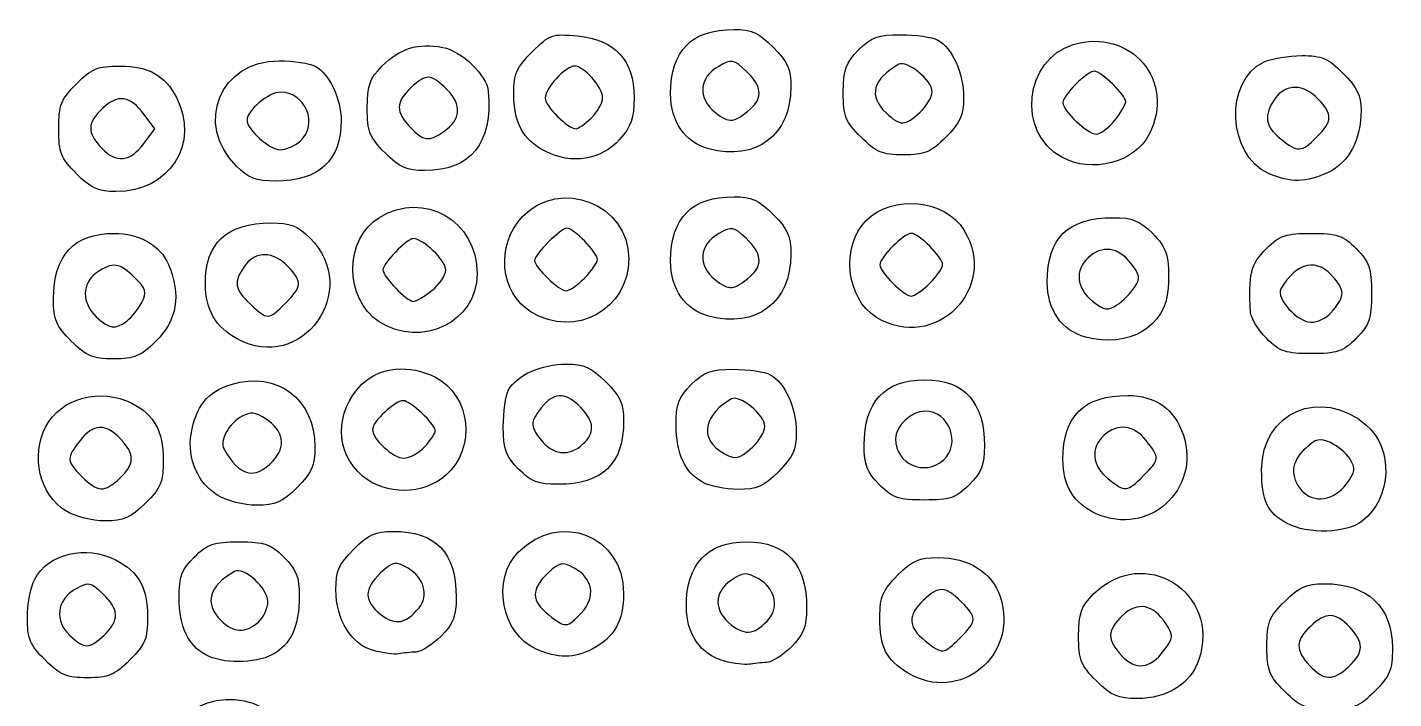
# Model space of a CAD drawing. Extents: x -1 to 2559, y 1 to 1442.
# Drawn here: x 1738.8 to 2087.1, y 268 to 439.2 of the extents above; entities that cross this region are included whole.
import ezdxf

# ---------------------------------------------------------------- set-up
doc = ezdxf.new("R2010")
doc.units = 0
doc.layers.get('0').update_dxf_attribs({"linetype": 'CONTINUOUS'})
doc.layers.add('IMAGE', color=7, linetype='CONTINUOUS')

# ---------------------------------------------------------------- blocks, each defined once
blk = doc.blocks.new('wave')
at = {"layer": 'IMAGE', "color": 7}
for points in [[(865.69, -1200.28), (868.42, -1196.62), (865.68, -1192.95)], [(861.35, -1245.57), (861.35, -1245.57)], [(935.78, -1318.76), (935.78, -1318.76)], [(1025.11, -1321.43), (1025.11, -1321.43)], [(965.65, -1329.33), (965.65, -1329.33)], [(881.38, -1330.75), (881.38, -1330.76)]]:
    blk.add_lwpolyline(points, dxfattribs=at)
for points in [[(979.65, -1193.9), (979.65, -1193.9)], [(1020.23, -1191.54), (1020.23, -1191.54)], [(1063.48, -1192.38), (1063.48, -1192.38)], [(1113.13, -1194.44), (1113.13, -1194.44)], [(942.1, -1197.32), (942.1, -1197.32)], [(865.69, -1200.28), (865.69, -1200.28)], [(905.46, -1199.74), (905.46, -1199.74)], [(1048.43, -1198.75), (1048.43, -1198.75)], [(1164.62, -1198.68), (1164.62, -1198.68)], [(927.1, -1202.75), (927.1, -1202.75)], [(967.92, -1202.35), (967.92, -1202.35)], [(1009.65, -1201.73), (1009.65, -1201.73)], [(1099.58, -1203.86), (1099.58, -1203.86)], [(848.43, -1208.08), (848.43, -1208.08)], [(889.2, -1206.12), (889.2, -1206.12)], [(1152.32, -1208), (1152.32, -1208)], [(977.96, -1234.68), (977.96, -1234.68)], [(1020.23, -1234.21), (1020.23, -1234.21)], [(1065.96, -1236.01), (1065.96, -1236.01)], [(939.05, -1237.85), (939.05, -1237.85)], [(1118.16, -1237.06), (1118.16, -1237.06)], [(901.71, -1241.1), (901.71, -1241.1)], [(964.37, -1243.38), (964.37, -1243.38)], [(925.58, -1245.81), (925.58, -1245.81)], [(1009.65, -1244.4), (1009.65, -1244.4)], [(1052.37, -1244.71), (1052.37, -1244.71)], [(1168.15, -1243.62), (1168.15, -1243.62)], [(889.39, -1250.17), (889.39, -1250.17)], [(1105.65, -1249.72), (1105.65, -1249.72)], [(1151.79, -1250.05), (1151.79, -1250.05)], [(847.1, -1250.75), (847.1, -1250.75)], [(937.18, -1277.7), (937.18, -1277.7)], [(977.46, -1277.08), (977.46, -1277.08)], [(1020.81, -1277.72), (1020.81, -1277.72)], [(898.46, -1281.4), (898.46, -1281.4)], [(1069.46, -1281.08), (1069.46, -1281.08)], [(921.38, -1285.2), (921.38, -1285.2)], [(961.13, -1283.39), (961.13, -1283.39)], [(1120.38, -1285.1), (1120.38, -1285.1)], [(859.48, -1285.72), (859.48, -1285.72)], [(1008.04, -1286.76), (1008.04, -1286.76)], [(1053.13, -1287.39), (1053.13, -1287.39)], [(1172.22, -1287.13), (1172.22, -1287.13)], [(884.46, -1290.1), (884.46, -1290.1)], [(845.74, -1294.07), (845.74, -1294.07)], [(1108.4, -1294.77), (1108.4, -1294.77)], [(1156.93, -1297.2), (1156.93, -1297.2)], [(977.16, -1320.02), (977.16, -1320.02)], [(894.79, -1322.41), (894.79, -1322.41)], [(855.48, -1325.72), (855.48, -1325.72)], [(1073.71, -1326.43), (1073.71, -1326.43)], [(924.18, -1329.69), (924.18, -1329.69)], [(1125.63, -1329.69), (1125.63, -1329.69)], [(840.43, -1332.08), (840.43, -1332.08)], [(1013.65, -1332.39), (1013.65, -1332.39)], [(1172.81, -1333.72), (1172.81, -1333.72)], [(1060.31, -1335.35), (1060.31, -1335.35)], [(1108.43, -1337.42), (1108.43, -1337.42)], [(1156.43, -1340.08), (1156.43, -1340.08)]]:
    blk.add_lwpolyline(points, close=True, dxfattribs=at)
for points in [[(964.6, -1176.98), (969.02, -1172.56), (969.7, -1172.32), (976.18, -1172.94)], [(976.18, -1172.94), (985.74, -1173.86), (990.56, -1179.12), (990.56, -1188.62)], [(999.9, -1187.7), (999.9, -1176.64), (1005.18, -1171.28), (1016.09, -1171.28)], [(1016.09, -1171.28), (1020.46, -1171.28), (1022.37, -1172.15), (1026.03, -1175.82)], [(1047.79, -1176.51), (1051.09, -1173.22), (1052.75, -1172.62), (1058.55, -1172.62)], [(1058.55, -1172.62), (1062.32, -1172.62), (1066.56, -1173.23), (1067.97, -1173.99)], [(1102.5, -1175.14), (1117.21, -1170.74), (1128.86, -1184.48), (1121.87, -1197.99)], [(926.39, -1180.58), (930.9, -1176.08), (935.51, -1174.66), (941.82, -1175.85)], [(941.82, -1175.85), (946.6, -1176.74), (953.08, -1183), (953.42, -1187.05)], [(959.92, -1187.48), (959.9, -1182.61), (960.65, -1180.93), (964.6, -1176.98)], [(1026.03, -1175.82), (1029.73, -1179.51), (1030.56, -1181.37), (1030.56, -1185.88)], [(1043.9, -1187.31), (1043.9, -1181.46), (1044.49, -1179.82), (1047.79, -1176.51)], [(1067.97, -1173.99), (1071.71, -1175.99), (1074.56, -1182.35), (1074.56, -1188.68)], [(1099.58, -1203.86), (1088.1, -1197.63), (1090.01, -1178.89), (1102.5, -1175.14)], [(848.43, -1185.15), (852.35, -1181.23), (853.85, -1180.62), (859.47, -1180.62)], [(859.47, -1180.62), (866.81, -1180.62), (870.95, -1182.91), (873.9, -1188.63)], [(889.2, -1206.12), (878.44, -1195.36), (884.96, -1179.28), (900.09, -1179.28)], [(900.09, -1179.28), (903.75, -1179.28), (907.89, -1179.9), (909.3, -1180.66)], [(909.3, -1180.66), (912.86, -1182.56), (915.9, -1188.92), (915.9, -1194.49)], [(922.56, -1191.31), (922.56, -1185.49), (923.16, -1183.81), (926.39, -1180.58)], [(975.4, -1180.62), (973.13, -1180.62), (967.9, -1186.29), (967.9, -1188.75)], [(982.56, -1188.62), (982.56, -1185.98), (977.76, -1180.62), (975.4, -1180.62)], [(1012.16, -1180.69), (1007.1, -1183.52), (1006.71, -1188.83), (1011.31, -1192.44)], [(1019.16, -1181.88), (1015.97, -1178.89), (1015.52, -1178.81), (1012.16, -1180.69)], [(1058.07, -1180.17), (1051.39, -1183.94), (1050.24, -1188.3), (1054.81, -1192.56)], [(1066.56, -1187.15), (1066.56, -1184.27), (1060.15, -1179), (1058.07, -1180.17)], [(1152.32, -1208), (1141.73, -1203.39), (1140.97, -1184.2), (1151.19, -1179.54)], [(1151.19, -1179.54), (1153.12, -1178.67), (1157.42, -1177.95), (1160.76, -1177.95)], [(1160.76, -1177.95), (1165.89, -1177.95), (1167.54, -1178.65), (1171.36, -1182.48)], [(942.91, -1186.66), (938.79, -1182.54), (937.59, -1182.47), (933.65, -1186.18)], [(1020.23, -1191.54), (1023.49, -1188.74), (1023.14, -1185.62), (1019.16, -1181.88)], [(1107.9, -1181.95), (1106.01, -1181.95), (1099.9, -1188.06), (1099.9, -1189.95)], [(1115.9, -1189.71), (1115.9, -1188), (1109.65, -1181.95), (1107.9, -1181.95)], [(1171.36, -1182.48), (1174.85, -1185.97), (1175.9, -1188.13), (1175.9, -1191.86)], [(843.9, -1196.62), (843.9, -1190.51), (844.44, -1189.14), (848.43, -1185.15)], [(865.68, -1192.95), (862.1, -1188.14), (859.05, -1187.69), (855.11, -1191.39)], [(900.41, -1187.28), (897.36, -1187.28), (891.9, -1191.89), (891.9, -1194.45)], [(905.46, -1199.74), (910.18, -1195.47), (906.86, -1187.28), (900.41, -1187.28)], [(933.65, -1186.18), (929.8, -1189.8), (929.76, -1192.25), (933.46, -1196.2)], [(953.42, -1187.05), (954.54, -1200.29), (948.92, -1207.28), (937.16, -1207.28)], [(942.1, -1197.32), (946.47, -1194.26), (946.76, -1190.51), (942.91, -1186.66)], [(967.92, -1202.35), (962.25, -1199.42), (959.94, -1195.13), (959.92, -1187.48)], [(1009.65, -1201.73), (1003.54, -1200.08), (999.9, -1194.83), (999.9, -1187.7)], [(1030.56, -1185.88), (1030.56, -1198.19), (1021.61, -1204.98), (1009.65, -1201.73)], [(1048.43, -1198.75), (1044.44, -1194.76), (1043.9, -1193.39), (1043.9, -1187.31)], [(1063.48, -1192.38), (1065.17, -1190.79), (1066.56, -1188.43), (1066.56, -1187.15)], [(1165, -1189.04), (1161.33, -1185.13), (1156.65, -1185.08), (1153.97, -1188.91)], [(873.9, -1188.63), (879.99, -1200.4), (872.15, -1212.62), (858.5, -1212.62)], [(967.9, -1188.75), (967.9, -1190.88), (973.68, -1196.62), (975.82, -1196.62)], [(979.65, -1193.9), (981.25, -1192.4), (982.56, -1190.03), (982.56, -1188.62)], [(990.56, -1188.62), (990.56, -1193.96), (989.85, -1196.03), (986.9, -1199.34)], [(1074.56, -1188.68), (1074.56, -1193.2), (1073.73, -1195.05), (1070.03, -1198.75)], [(1099.9, -1189.95), (1099.9, -1192.09), (1106.13, -1197.95), (1108.41, -1197.95)], [(1113.13, -1194.44), (1114.65, -1192.5), (1115.9, -1190.38), (1115.9, -1189.71)], [(1153.97, -1188.91), (1151, -1193.16), (1151.4, -1196.03), (1155.41, -1199.19)], [(1164.62, -1198.68), (1168.65, -1194.65), (1168.71, -1192.99), (1165, -1189.04)], [(855.11, -1191.39), (851.12, -1195.14), (851.06, -1197.55), (854.85, -1201.59)], [(891.9, -1194.45), (891.9, -1196.86), (897.64, -1201.95), (900.36, -1201.95)], [(915.9, -1194.49), (915.9, -1204.73), (910.26, -1209.95), (899.19, -1209.95)], [(927.1, -1202.75), (923.11, -1198.76), (922.56, -1197.39), (922.56, -1191.31)], [(975.82, -1196.62), (976.32, -1196.62), (978.04, -1195.39), (979.65, -1193.9)], [(1011.31, -1192.44), (1014.92, -1195.28), (1016.01, -1195.17), (1020.23, -1191.54)], [(1054.81, -1192.56), (1058.5, -1195.99), (1059.66, -1195.97), (1063.48, -1192.38)], [(1108.41, -1197.95), (1109.49, -1197.95), (1111.61, -1196.37), (1113.13, -1194.44)], [(1175.9, -1191.86), (1175.9, -1199.4), (1172.84, -1205.2), (1167.53, -1207.72)], [(848.43, -1208.08), (844.44, -1204.09), (843.9, -1202.72), (843.9, -1196.62)], [(933.46, -1196.2), (936.85, -1199.8), (938.29, -1199.99), (942.1, -1197.32)], [(1121.87, -1197.99), (1118.1, -1205.28), (1107.4, -1208.1), (1099.58, -1203.86)], [(854.85, -1201.59), (858.51, -1205.49), (862.14, -1205.05), (865.69, -1200.28)], [(900.36, -1201.95), (901.82, -1201.95), (904.12, -1200.96), (905.46, -1199.74)], [(986.9, -1199.34), (982.19, -1204.61), (974.61, -1205.81), (967.92, -1202.35)], [(1059.23, -1203.28), (1053.88, -1203.28), (1052.3, -1202.62), (1048.43, -1198.75)], [(1070.03, -1198.75), (1066.16, -1202.62), (1064.58, -1203.28), (1059.23, -1203.28)], [(1155.41, -1199.19), (1159.87, -1202.7), (1160.64, -1202.66), (1164.62, -1198.68)], [(937.16, -1207.28), (932.65, -1207.28), (930.8, -1206.45), (927.1, -1202.75)], [(858.5, -1212.62), (853.98, -1212.62), (852.13, -1211.78), (848.43, -1208.08)], [(899.19, -1209.95), (894.18, -1209.95), (892.31, -1209.23), (889.2, -1206.12)], [(1167.53, -1207.72), (1161.89, -1210.4), (1157.99, -1210.47), (1152.32, -1208)], [(962.15, -1219.01), (971.79, -1208.95), (989.21, -1215.82), (989.22, -1229.68)], [(925.64, -1219.22), (937.07, -1212.25), (950.56, -1220.02), (950.56, -1233.59)], [(999.9, -1230.37), (999.9, -1219.31), (1005.18, -1213.95), (1016.09, -1213.95)], [(1016.09, -1213.95), (1020.46, -1213.95), (1022.37, -1214.82), (1026.03, -1218.48)], [(1049.84, -1219.89), (1056.47, -1213.26), (1069.91, -1214.63), (1074.66, -1222.42)], [(964.37, -1243.38), (956.35, -1238.49), (955.24, -1226.23), (962.15, -1219.01)], [(1026.03, -1218.48), (1029.73, -1222.18), (1030.56, -1224.03), (1030.56, -1228.55)], [(881.28, -1236.22), (881.18, -1225.82), (886.78, -1220.62), (898.06, -1220.62)], [(898.06, -1220.62), (902.94, -1220.62), (904.84, -1221.36), (907.93, -1224.45)], [(925.58, -1245.81), (916.63, -1240.07), (916.66, -1224.7), (925.64, -1219.22)], [(973.47, -1221.95), (971.9, -1221.95), (965.23, -1228.62), (965.23, -1230.19)], [(981.23, -1229.95), (981.23, -1228.19), (975.18, -1221.95), (973.47, -1221.95)], [(1019.16, -1224.55), (1015.97, -1221.55), (1015.52, -1221.48), (1012.16, -1223.36)], [(1052.37, -1244.71), (1044.57, -1239.96), (1043.2, -1226.52), (1049.84, -1219.89)], [(1074.66, -1222.42), (1083.74, -1237.3), (1067.25, -1253.79), (1052.37, -1244.71)], [(1095.9, -1235.7), (1095.9, -1224.42), (1101.16, -1219.28), (1112.73, -1219.28)], [(1112.73, -1219.28), (1117.63, -1219.28), (1119.51, -1220.02), (1122.67, -1223.18)], [(842.56, -1240.02), (842.56, -1228.91), (847.77, -1223.28), (858.03, -1223.28)], [(858.03, -1223.28), (864.47, -1223.28), (869.87, -1226.39), (871.89, -1231.26)], [(907.93, -1224.45), (921.28, -1237.79), (905.84, -1259.21), (889.39, -1250.17)], [(934.32, -1224.62), (932.62, -1224.62), (926.56, -1230.86), (926.56, -1232.62)], [(942.56, -1232.62), (942.56, -1230.22), (936.79, -1224.62), (934.32, -1224.62)], [(1012.16, -1223.36), (1007.1, -1226.19), (1006.71, -1231.49), (1011.31, -1235.11)], [(1020.23, -1234.21), (1023.49, -1231.41), (1023.14, -1228.29), (1019.16, -1224.55)], [(1061.23, -1223.28), (1059.34, -1223.28), (1053.23, -1229.39), (1053.23, -1231.28)], [(1069.23, -1231.28), (1069.23, -1229.39), (1063.12, -1223.28), (1061.23, -1223.28)], [(1122.67, -1223.18), (1126.49, -1227.01), (1127.16, -1229.33), (1126.72, -1237.24)], [(1151.79, -1227.18), (1155.18, -1223.79), (1156.68, -1223.28), (1163.23, -1223.28)], [(1163.23, -1223.28), (1169.78, -1223.28), (1171.28, -1223.79), (1174.67, -1227.18)], [(902.33, -1231.7), (898.67, -1227.8), (893.99, -1227.75), (891.31, -1231.58)], [(1030.56, -1228.55), (1030.56, -1240.86), (1021.61, -1247.64), (1009.65, -1244.4)], [(1106.33, -1229.49), (1102.85, -1232.64), (1103.31, -1237.3), (1107.44, -1240.54)], [(1117.16, -1230.83), (1113.98, -1226.78), (1109.88, -1226.28), (1106.33, -1229.49)], [(1147.73, -1243.39), (1147.14, -1233.61), (1147.73, -1231.24), (1151.79, -1227.18)], [(1169.11, -1234.77), (1164.89, -1229.4), (1159.39, -1230.48), (1155.45, -1237.46)], [(1174.67, -1227.18), (1178.05, -1230.57), (1178.56, -1232.06), (1178.56, -1238.62)], [(863.34, -1234.61), (859.48, -1230.74), (857.6, -1230.5), (853.53, -1233.36)], [(871.89, -1231.26), (875.13, -1239.09), (874.11, -1245.33), (868.7, -1250.75)], [(891.31, -1231.58), (888.41, -1235.71), (888.69, -1237.58), (892.76, -1241.35)], [(901.71, -1241.1), (905.98, -1236.83), (906.06, -1235.67), (902.33, -1231.7)], [(926.56, -1232.62), (926.56, -1234.37), (932.62, -1240.62), (934.32, -1240.62)], [(939.05, -1237.85), (940.98, -1236.33), (942.56, -1233.98), (942.56, -1232.62)], [(989.22, -1229.68), (989.24, -1242.67), (975.56, -1250.21), (964.37, -1243.38)], [(965.23, -1230.19), (965.23, -1231.9), (971.47, -1237.95), (973.23, -1237.95)], [(977.96, -1234.68), (979.76, -1232.88), (981.23, -1230.75), (981.23, -1229.95)], [(1009.65, -1244.4), (1003.54, -1242.75), (999.9, -1237.5), (999.9, -1230.37)], [(1053.23, -1231.28), (1053.23, -1233.17), (1059.34, -1239.28), (1061.23, -1239.28)], [(1065.96, -1236.01), (1067.76, -1234.21), (1069.23, -1232.08), (1069.23, -1231.28)], [(1118.16, -1237.06), (1119.71, -1234.72), (1119.58, -1233.9), (1117.16, -1230.83)], [(853.53, -1233.36), (849.74, -1236.01), (849.72, -1241.06), (853.48, -1244.56)], [(865.06, -1240.94), (866.45, -1238.33), (866.22, -1237.49), (863.34, -1234.61)], [(889.39, -1250.17), (883.83, -1247.12), (881.34, -1242.84), (881.28, -1236.22)], [(950.56, -1233.59), (950.56, -1245.85), (936.43, -1252.76), (925.58, -1245.81)], [(973.23, -1237.95), (974.03, -1237.95), (976.16, -1236.48), (977.96, -1234.68)], [(1011.31, -1235.11), (1014.92, -1237.94), (1016.01, -1237.83), (1020.23, -1234.21)], [(1061.23, -1239.28), (1062.03, -1239.28), (1064.16, -1237.81), (1065.96, -1236.01)], [(1105.65, -1249.72), (1099.55, -1248.09), (1095.9, -1242.83), (1095.9, -1235.7)], [(1168.15, -1243.62), (1171.77, -1239.4), (1171.89, -1238.3), (1169.11, -1234.77)], [(934.32, -1240.62), (934.99, -1240.62), (937.12, -1239.37), (939.05, -1237.85)], [(1126.72, -1237.24), (1126.17, -1247.05), (1116.66, -1252.68), (1105.65, -1249.72)], [(1113.68, -1241.54), (1115.16, -1240.56), (1117.17, -1238.54), (1118.16, -1237.06)], [(1155.45, -1237.46), (1154.14, -1239.78), (1159.71, -1245.95), (1163.12, -1245.95)], [(1178.56, -1238.62), (1178.56, -1245.17), (1178.05, -1246.66), (1174.67, -1250.05)], [(847.1, -1250.75), (843.24, -1246.89), (842.56, -1245.29), (842.56, -1240.02)], [(861.35, -1245.57), (862.51, -1244.68), (864.18, -1242.6), (865.06, -1240.94)], [(892.76, -1241.35), (897.15, -1245.41), (897.41, -1245.41), (901.71, -1241.1)], [(1107.44, -1240.54), (1110.52, -1242.96), (1111.34, -1243.09), (1113.68, -1241.54)], [(1151.79, -1250.05), (1149.65, -1247.91), (1147.82, -1244.91), (1147.73, -1243.39)], [(853.48, -1244.56), (856.81, -1247.67), (858.36, -1247.87), (861.35, -1245.57)], [(1163.12, -1245.95), (1164.79, -1245.95), (1167.05, -1244.9), (1168.15, -1243.62)], [(1163.23, -1253.95), (1156.68, -1253.95), (1155.18, -1253.44), (1151.79, -1250.05)], [(1174.67, -1250.05), (1171.28, -1253.44), (1169.78, -1253.95), (1163.23, -1253.95)], [(857.9, -1255.28), (852.55, -1255.28), (850.97, -1254.62), (847.1, -1250.75)], [(868.7, -1250.75), (864.83, -1254.62), (863.25, -1255.28), (857.9, -1255.28)], [(921.2, -1261.78), (925.64, -1257.33), (933.39, -1256.59), (939.94, -1259.97)], [(958.6, -1263.21), (960.6, -1259.47), (966.96, -1256.62), (973.3, -1256.62)], [(973.3, -1256.62), (977.81, -1256.62), (979.66, -1257.45), (983.36, -1261.15)], [(887.89, -1261.79), (899.59, -1258.29), (909.21, -1265.48), (909.22, -1277.75)], [(939.94, -1259.97), (948.95, -1264.63), (950.39, -1278.01), (942.62, -1284.95)], [(1005.13, -1261.85), (1008.42, -1258.55), (1010.08, -1257.95), (1015.88, -1257.95)], [(1015.88, -1257.95), (1019.65, -1257.95), (1023.89, -1258.57), (1025.3, -1259.32)], [(1025.3, -1259.32), (1029.04, -1261.32), (1031.9, -1267.68), (1031.9, -1274.02)], [(1049.23, -1277.32), (1049.23, -1266.25), (1054.44, -1260.62), (1064.69, -1260.62)], [(1064.69, -1260.62), (1074.73, -1260.62), (1079.9, -1266.33), (1079.9, -1277.45)], [(840.59, -1272.57), (844.35, -1265.29), (854.62, -1262.51), (862.55, -1266.61)], [(877.66, -1274.45), (878.81, -1267.4), (881.89, -1263.59), (887.89, -1261.79)], [(921.38, -1285.2), (914.27, -1279.22), (914.19, -1268.78), (921.2, -1261.78)], [(957.23, -1272.63), (957.23, -1268.86), (957.85, -1264.62), (958.6, -1263.21)], [(977, -1267.7), (973.54, -1264.02), (970.37, -1263.77), (967.64, -1266.95)], [(983.36, -1261.15), (987.03, -1264.81), (987.9, -1266.72), (987.9, -1271.09)], [(1001.28, -1272.18), (1001.24, -1266.81), (1001.88, -1265.1), (1005.13, -1261.85)], [(1023.9, -1272.48), (1023.9, -1269.61), (1017.48, -1264.33), (1015.41, -1265.5)], [(1150.56, -1283.55), (1150.56, -1268.89), (1165.63, -1262.39), (1177.15, -1272.08)], [(862.55, -1266.61), (868.27, -1269.57), (870.56, -1273.7), (870.56, -1281.05)], [(931.71, -1265.95), (929.6, -1265.95), (923.9, -1271.28), (923.9, -1273.26)], [(939.9, -1273.64), (939.9, -1271.89), (933.57, -1265.95), (931.71, -1265.95)], [(967.64, -1266.95), (964.02, -1271.16), (963.9, -1272.26), (966.68, -1275.79)], [(977.46, -1277.08), (980.67, -1274.17), (980.54, -1271.47), (977, -1267.7)], [(1015.41, -1265.5), (1008.72, -1269.28), (1007.28, -1275.1), (1012.19, -1278.54)], [(1099.9, -1280.92), (1099.9, -1269.85), (1105.21, -1264.62), (1116.45, -1264.62)], [(1116.45, -1264.62), (1123.5, -1264.62), (1128.42, -1268.13), (1130.6, -1274.72)], [(890.68, -1269.88), (887.26, -1271.72), (884.81, -1276.15), (886.04, -1278.31)], [(896.55, -1270.49), (894.13, -1268.9), (892.78, -1268.76), (890.68, -1269.88)], [(898.46, -1281.4), (902.02, -1277.6), (901.33, -1273.62), (896.55, -1270.49)], [(987.9, -1271.09), (987.9, -1282.09), (982.54, -1287.28), (971.19, -1287.28)], [(1064.79, -1268.62), (1061.23, -1268.62), (1057.23, -1272.37), (1057.23, -1275.72)], [(1069.46, -1281.08), (1074.02, -1276.95), (1070.9, -1268.62), (1064.79, -1268.62)], [(845.74, -1294.07), (839.08, -1290.01), (836.7, -1280.08), (840.59, -1272.57)], [(859.66, -1275.7), (855.88, -1271.67), (852.73, -1271.8), (849.33, -1276.13)], [(884.46, -1290.1), (879.34, -1286.98), (876.64, -1280.76), (877.66, -1274.45)], [(923.9, -1273.26), (923.9, -1275.78), (929.16, -1280.62), (931.9, -1280.62)], [(937.18, -1277.7), (938.67, -1276.09), (939.9, -1274.27), (939.9, -1273.64)], [(961.13, -1283.39), (957.83, -1280.09), (957.23, -1278.43), (957.23, -1272.63)], [(1008.04, -1286.76), (1003.49, -1284.23), (1001.33, -1279.58), (1001.28, -1272.18)], [(1020.81, -1277.72), (1022.51, -1276.12), (1023.9, -1273.77), (1023.9, -1272.48)], [(1031.9, -1274.02), (1031.9, -1278.53), (1031.06, -1280.38), (1027.36, -1284.08)], [(1110.33, -1274.82), (1106.86, -1277.97), (1107.31, -1282.63), (1111.41, -1285.85)], [(1130.6, -1274.72), (1135.17, -1288.58), (1121.68, -1300.77), (1108.4, -1294.77)], [(1121.13, -1276.13), (1117.97, -1272.11), (1113.88, -1271.62), (1110.33, -1274.82)], [(1177.15, -1272.08), (1184.21, -1278.03), (1183.77, -1290.71), (1176.29, -1296.59)], [(849.33, -1276.13), (845.81, -1280.59), (845.86, -1281.36), (849.84, -1285.34)], [(859.48, -1285.72), (863.32, -1282.1), (863.37, -1279.65), (859.66, -1275.7)], [(886.04, -1278.31), (889.99, -1285.27), (893.9, -1286.24), (898.46, -1281.4)], [(909.22, -1277.75), (909.22, -1282.57), (908.47, -1284.31), (904.7, -1288.08)], [(931.9, -1280.62), (933.31, -1280.62), (935.68, -1279.3), (937.18, -1277.7)], [(966.68, -1275.79), (969.82, -1279.79), (973.92, -1280.28), (977.46, -1277.08)], [(1012.19, -1278.54), (1016.09, -1281.27), (1017.14, -1281.17), (1020.81, -1277.72)], [(1053.13, -1287.39), (1049.94, -1284.2), (1049.23, -1282.36), (1049.23, -1277.32)], [(1057.23, -1275.72), (1057.23, -1282.11), (1064.7, -1285.38), (1069.46, -1281.08)], [(1079.9, -1277.45), (1079.9, -1282.35), (1079.16, -1284.22), (1076, -1287.39)], [(1120.38, -1285.1), (1124.61, -1280.87), (1124.64, -1280.58), (1121.13, -1276.13)], [(1161.71, -1278.12), (1158, -1281.61), (1157.69, -1285.44), (1160.83, -1288.91)], [(1168.11, -1276.65), (1165.36, -1275.4), (1164.36, -1275.63), (1161.71, -1278.12)], [(1173.09, -1280.89), (1172.15, -1279.38), (1169.91, -1277.47), (1168.11, -1276.65)], [(870.56, -1281.05), (870.56, -1286.66), (869.95, -1288.17), (866.03, -1292.08)], [(1108.4, -1294.77), (1102.63, -1292.16), (1099.9, -1287.7), (1099.9, -1280.92)], [(1172.22, -1287.13), (1174.43, -1284.16), (1174.56, -1283.24), (1173.09, -1280.89)], [(942.62, -1284.95), (936.94, -1290.03), (927.25, -1290.15), (921.38, -1285.2)], [(971.19, -1287.28), (966.15, -1287.28), (964.31, -1286.57), (961.13, -1283.39)], [(1027.36, -1284.08), (1023.57, -1287.87), (1021.88, -1288.61), (1017.03, -1288.57)], [(1111.41, -1285.85), (1115.86, -1289.36), (1116.15, -1289.33), (1120.38, -1285.1)], [(1156.93, -1297.2), (1152.04, -1294.55), (1150.56, -1291.38), (1150.56, -1283.55)], [(849.84, -1285.34), (853.86, -1289.37), (855.52, -1289.43), (859.48, -1285.72)], [(904.7, -1288.08), (900.93, -1291.85), (899.18, -1292.62), (894.36, -1292.61)], [(1017.03, -1288.57), (1013.84, -1288.54), (1009.8, -1287.73), (1008.04, -1286.76)], [(1064.56, -1291.28), (1058.01, -1291.28), (1056.52, -1290.77), (1053.13, -1287.39)], [(1076, -1287.39), (1072.61, -1290.77), (1071.12, -1291.28), (1064.56, -1291.28)], [(1160.83, -1288.91), (1163.86, -1292.26), (1169, -1291.46), (1172.22, -1287.13)], [(866.03, -1292.08), (862.26, -1295.85), (860.52, -1296.62), (855.7, -1296.61)], [(894.36, -1292.61), (891.04, -1292.61), (886.81, -1291.54), (884.46, -1290.1)], [(855.7, -1296.61), (852.35, -1296.61), (848.14, -1295.53), (845.74, -1294.07)], [(961.06, -1304.58), (971.66, -1293.98), (987.9, -1300.34), (987.9, -1315.09)], [(1176.29, -1296.59), (1172.17, -1299.83), (1162.35, -1300.14), (1156.93, -1297.2)], [(837.8, -1311.48), (841.18, -1304.93), (850.89, -1302.65), (858.55, -1306.61)], [(878.46, -1305.85), (881.85, -1302.46), (883.34, -1301.95), (889.9, -1301.95)], [(889.9, -1301.95), (896.45, -1301.95), (897.94, -1302.46), (901.33, -1305.85)], [(919.1, -1303.82), (922.8, -1300.12), (924.65, -1299.28), (929.16, -1299.28)], [(929.16, -1299.28), (940.09, -1299.28), (945.23, -1304.67), (945.23, -1316.11)], [(1003.9, -1318.37), (1003.9, -1307.59), (1009.2, -1301.95), (1019.36, -1301.95)], [(1019.36, -1301.95), (1029.4, -1301.95), (1034.56, -1307.67), (1034.56, -1318.78)], [(1107.73, -1315.25), (1120.48, -1302.49), (1140.23, -1314.79), (1134.56, -1331.97)], [(874.61, -1316.18), (874.57, -1310.81), (875.21, -1309.1), (878.46, -1305.85)], [(901.33, -1305.85), (904.49, -1309.01), (905.23, -1310.89), (905.23, -1315.78)], [(914.57, -1314.15), (914.57, -1309.33), (915.33, -1307.58), (919.1, -1303.82)], [(965.65, -1329.33), (956.79, -1325.48), (954.19, -1311.45), (961.06, -1304.58)], [(1057.76, -1310.48), (1061.53, -1306.71), (1063.27, -1305.95), (1068.1, -1305.95)], [(1068.1, -1305.95), (1075.83, -1305.96), (1081.86, -1309.77), (1083.89, -1315.93)], [(858.55, -1306.61), (864.27, -1309.57), (866.56, -1313.7), (866.56, -1321.05)], [(888.74, -1309.5), (882.17, -1313.21), (880.92, -1317.64), (885.23, -1321.95)], [(897.23, -1317.17), (897.23, -1313.76), (891.07, -1308.19), (888.74, -1309.5)], [(932.97, -1308.69), (929.6, -1306.81), (929.16, -1306.89), (925.97, -1309.88)], [(935.78, -1318.76), (938.31, -1315.71), (936.98, -1310.94), (932.97, -1308.69)], [(975.26, -1308.63), (972.22, -1307), (971.56, -1307.13), (968.56, -1309.95)], [(977.16, -1320.02), (980.93, -1316.01), (980.13, -1311.24), (975.26, -1308.63)], [(1022.38, -1311.41), (1019.24, -1309.65), (1018.51, -1309.68), (1015.38, -1311.73)], [(835.9, -1321.35), (835.9, -1317.94), (836.75, -1313.5), (837.8, -1311.48)], [(855.16, -1315.22), (851.97, -1312.22), (851.52, -1312.14), (848.16, -1314.02)], [(925.97, -1309.88), (921.64, -1313.95), (921.66, -1317.04), (926.04, -1320.49)], [(968.56, -1309.95), (964.29, -1313.96), (964.34, -1317.06), (968.74, -1320.52)], [(1015.38, -1311.73), (1010.83, -1314.71), (1010.82, -1319.58), (1015.37, -1323.16)], [(1025.11, -1321.43), (1027.62, -1318.4), (1026.32, -1313.61), (1022.38, -1311.41)], [(1053.23, -1321.24), (1053.23, -1315.94), (1053.9, -1314.34), (1057.76, -1310.48)], [(1073.96, -1317.22), (1069.93, -1313.2), (1068.27, -1313.13), (1064.32, -1316.85)], [(1156.43, -1317.15), (1160.13, -1313.45), (1161.98, -1312.62), (1166.5, -1312.62)], [(1166.5, -1312.62), (1177.59, -1312.62), (1183.9, -1318.57), (1183.9, -1329.05)], [(848.16, -1314.02), (843.39, -1316.69), (842.74, -1322.1), (846.74, -1325.83)], [(855.48, -1325.72), (859.46, -1321.97), (859.38, -1319.18), (855.16, -1315.22)], [(881.38, -1330.76), (876.82, -1328.23), (874.66, -1323.58), (874.61, -1316.18)], [(905.23, -1315.78), (905.23, -1323.49), (903.01, -1328.31), (898.37, -1330.72)], [(924.18, -1329.69), (918.5, -1328.16), (914.57, -1321.82), (914.57, -1314.15)], [(945.23, -1316.11), (945.23, -1321.01), (944.49, -1322.89), (941.33, -1326.05)], [(987.9, -1315.09), (987.9, -1322.18), (985.54, -1326.37), (979.88, -1329.29)], [(1083.89, -1315.93), (1088.82, -1330.87), (1073.57, -1343.43), (1060.31, -1335.35)], [(1103.9, -1325.98), (1103.9, -1320.16), (1104.5, -1318.48), (1107.73, -1315.25)], [(894.79, -1322.41), (896.13, -1321.2), (897.23, -1318.84), (897.23, -1317.17)], [(926.04, -1320.49), (929.68, -1323.35), (932.36, -1322.88), (935.78, -1318.76)], [(968.74, -1320.52), (973.16, -1323.99), (973.45, -1323.98), (977.16, -1320.02)], [(1013.65, -1332.39), (1007.55, -1330.75), (1003.9, -1325.5), (1003.9, -1318.37)], [(1034.56, -1318.78), (1034.56, -1323.68), (1033.83, -1325.56), (1030.67, -1328.72)], [(1064.32, -1316.85), (1060.28, -1320.64), (1060.41, -1323.78), (1064.74, -1327.19)], [(1073.71, -1326.43), (1078.04, -1322.11), (1078.06, -1321.33), (1073.96, -1317.22)], [(1126.14, -1322.79), (1122.9, -1317.86), (1118.96, -1317.12), (1115.12, -1320.72)], [(1151.9, -1328.62), (1151.9, -1322.51), (1152.44, -1321.14), (1156.43, -1317.15)], [(1173, -1323.7), (1169.38, -1319.85), (1166.93, -1319.81), (1162.98, -1323.51)], [(840.43, -1332.08), (836.57, -1328.23), (835.9, -1326.62), (835.9, -1321.35)], [(866.56, -1321.05), (866.56, -1326.66), (865.95, -1328.17), (862.03, -1332.08)], [(885.23, -1321.95), (888.47, -1325.19), (891.55, -1325.34), (894.79, -1322.41)], [(1015.37, -1323.16), (1019.01, -1326.02), (1021.69, -1325.54), (1025.11, -1321.43)], [(1060.31, -1335.35), (1054.8, -1331.99), (1053.23, -1328.86), (1053.23, -1321.24)], [(1115.12, -1320.72), (1111.12, -1324.47), (1111.06, -1326.89), (1114.85, -1330.92)], [(1125.63, -1329.69), (1128.14, -1326.33), (1128.17, -1325.89), (1126.14, -1322.79)], [(1162.98, -1323.51), (1159.14, -1327.13), (1159.09, -1329.59), (1162.8, -1333.53)], [(846.74, -1325.83), (850.5, -1329.33), (851.65, -1329.32), (855.48, -1325.72)], [(941.33, -1326.05), (939.19, -1328.2), (936.34, -1330), (935, -1330.05)], [(1064.74, -1327.19), (1069.2, -1330.69), (1069.48, -1330.67), (1073.71, -1326.43)], [(1108.43, -1337.42), (1104.44, -1333.43), (1103.9, -1332.05), (1103.9, -1325.98)], [(1172.81, -1333.72), (1176.66, -1330.1), (1176.7, -1327.65), (1173, -1323.7)], [(930.56, -1330.51), (929.46, -1330.71), (926.59, -1330.34), (924.18, -1329.69)], [(935, -1330.05), (933.66, -1330.11), (931.66, -1330.31), (930.56, -1330.51)], [(979.88, -1329.29), (975.15, -1331.73), (971.2, -1331.75), (965.65, -1329.33)], [(1030.67, -1328.72), (1028.52, -1330.86), (1025.67, -1332.66), (1024.33, -1332.72)], [(1114.85, -1330.92), (1118.5, -1334.8), (1122.14, -1334.39), (1125.63, -1329.69)], [(1156.43, -1340.08), (1152.44, -1336.09), (1151.9, -1334.72), (1151.9, -1328.62)], [(1183.9, -1329.05), (1183.9, -1334.66), (1183.28, -1336.17), (1179.36, -1340.08)], [(851.23, -1336.62), (845.88, -1336.62), (844.3, -1335.95), (840.43, -1332.08)], [(862.03, -1332.08), (858.16, -1335.95), (856.58, -1336.62), (851.23, -1336.62)], [(898.37, -1330.72), (893.8, -1333.08), (885.6, -1333.1), (881.38, -1330.75)], [(1019.9, -1333.18), (1018.8, -1333.37), (1015.98, -1333.02), (1013.65, -1332.39)], [(1024.33, -1332.72), (1022.99, -1332.77), (1021, -1332.98), (1019.9, -1333.18)], [(1134.56, -1331.97), (1132.52, -1338.13), (1126.5, -1341.94), (1118.76, -1341.94)], [(1162.8, -1333.53), (1166.41, -1337.38), (1168.87, -1337.42), (1172.81, -1333.72)], [(873.98, -1348.9), (882.14, -1337.25), (902.02, -1341.38), (902.74, -1354.89)], [(1118.76, -1341.94), (1113.94, -1341.94), (1112.2, -1341.18), (1108.43, -1337.42)], [(1167.9, -1344.62), (1161.79, -1344.62), (1160.42, -1344.08), (1156.43, -1340.08)], [(1179.36, -1340.08), (1175.37, -1344.08), (1174, -1344.62), (1167.9, -1344.62)]]:
    blk.add_open_spline(points, degree=3, dxfattribs=at)

msp = doc.modelspace()

# ---------------------------------------------------------------- block references
at = {"linetype": 'Continuous'}
msp.add_blockref('wave', (902.91, 1609.95), dxfattribs=at)

doc.saveas('drawing.dxf')
